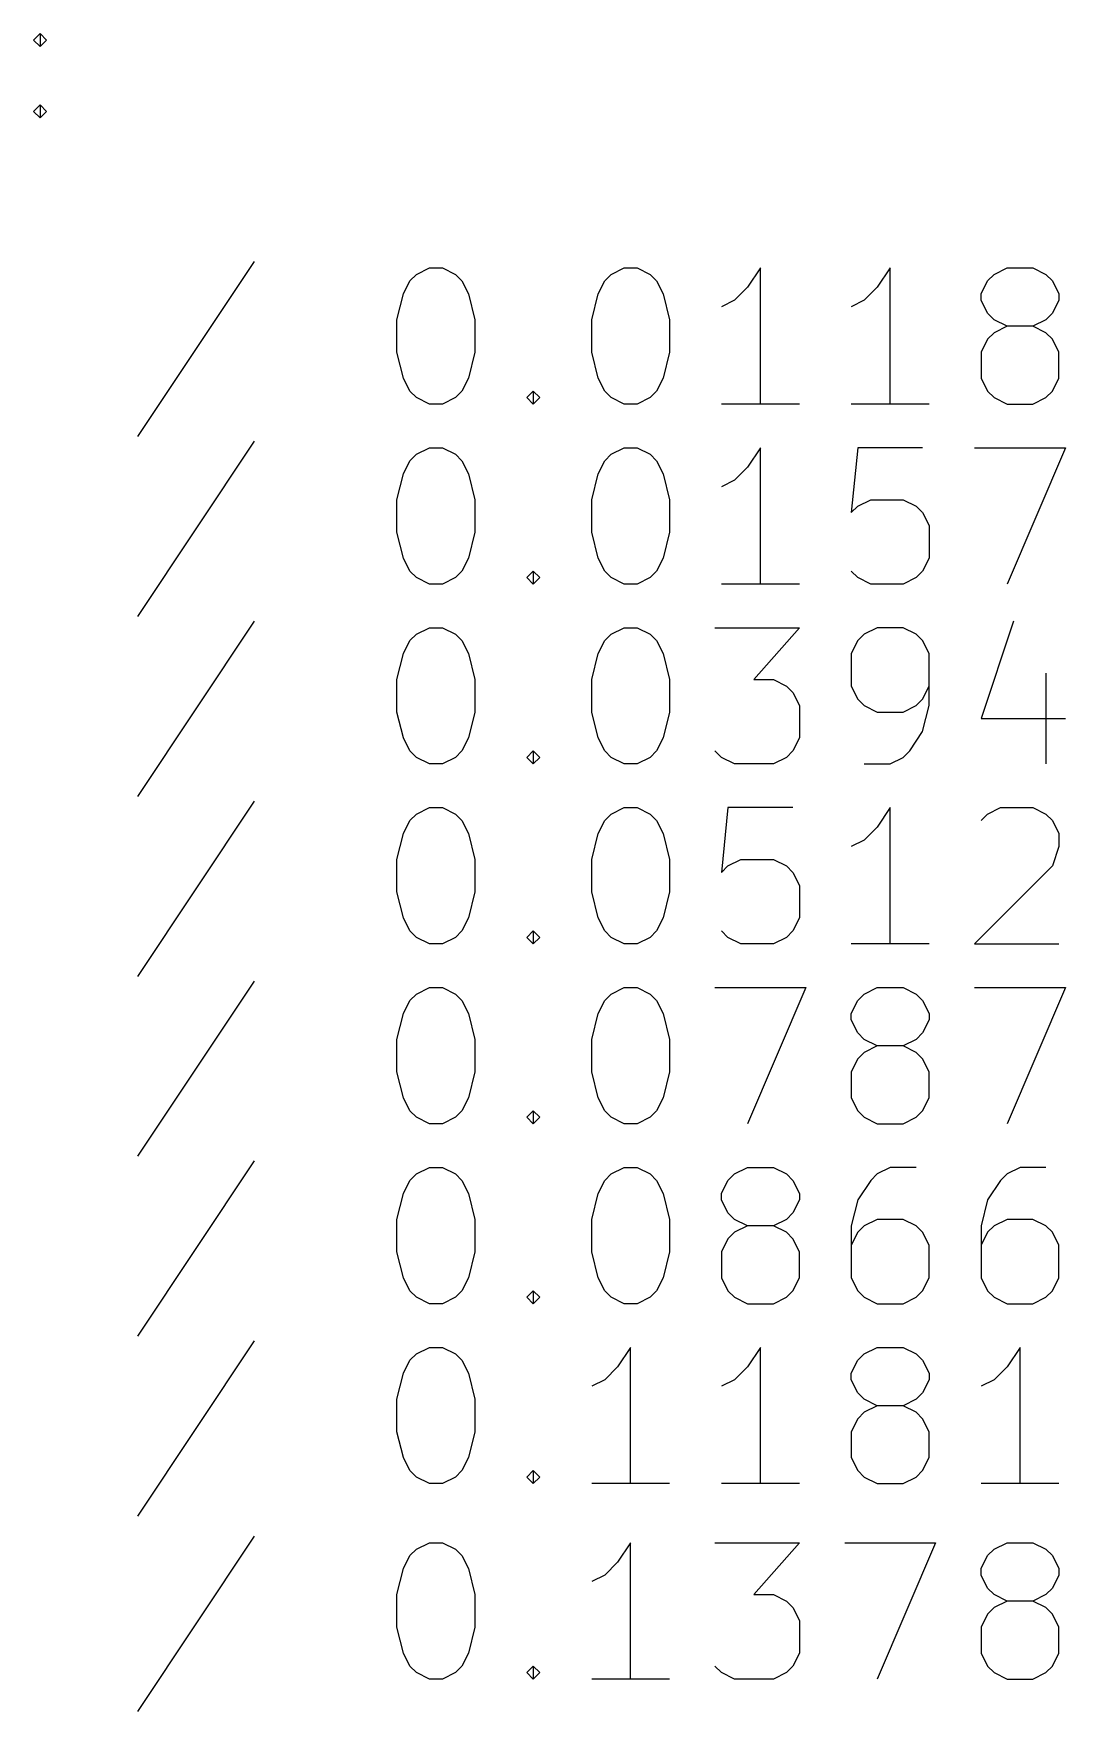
# Model space of a CAD drawing. Extents: x 124 to 223, y -167 to -57.
# Drawn here: x 151.06 to 173.77, y -166.43 to -129.49 of the extents above; entities that cross this region are included whole.
import ezdxf

# ---------------------------------------------------------------- set-up
doc = ezdxf.new("R2010")
doc.units = 0
doc.layers.add('BLACK', color=7, linetype='CONTINUOUS')

msp = doc.modelspace()

# ---------------------------------------------------------------- linework, layer by layer
at = {"layer": 'BLACK', "linetype": 'CONTINUOUS'}
for p, q in [((151.056, -129.636), (151.199, -129.494)), ((151.199, -129.494), (151.342, -129.636)), ((151.199, -129.494), (151.199, -129.779)), ((151.199, -129.779), (151.056, -129.636)), ((151.342, -129.636), (151.199, -129.779)), ((151.056, -131.208), (151.199, -131.065)), ((151.199, -131.065), (151.342, -131.208)), ((151.199, -131.065), (151.199, -131.351)), ((151.199, -131.351), (151.056, -131.208)), ((151.342, -131.208), (151.199, -131.351)), ((155.914, -134.508), (153.342, -138.365)), ((159.342, -134.936), (159.485, -134.794)), ((159.485, -134.794), (159.771, -134.651)), ((159.771, -134.651), (160.056, -134.651)), ((160.056, -134.651), (160.342, -134.794)), ((160.342, -134.794), (160.485, -134.936)), ((163.628, -134.936), (163.771, -134.794)), ((163.771, -134.794), (164.056, -134.651)), ((164.056, -134.651), (164.342, -134.651)), ((164.342, -134.651), (164.628, -134.794)), ((164.628, -134.794), (164.771, -134.936)), ((167.056, -134.651), (166.771, -135.079)), ((167.056, -137.651), (167.056, -134.651)), ((169.914, -134.651), (169.628, -135.079)), ((169.914, -137.651), (169.914, -134.651)), ((172.056, -134.936), (172.199, -134.794)), ((172.199, -134.794), (172.485, -134.651)), ((172.485, -134.651), (173.056, -134.651)), ((173.056, -134.651), (173.342, -134.794)), ((173.342, -134.794), (173.485, -134.936)), ((159.199, -135.222), (159.342, -134.936)), ((160.485, -134.936), (160.628, -135.222)), ((163.485, -135.222), (163.628, -134.936)), ((164.771, -134.936), (164.914, -135.222)), ((166.771, -135.079), (166.485, -135.365)), ((169.628, -135.079), (169.342, -135.365)), ((171.914, -135.222), (172.056, -134.936)), ((173.485, -134.936), (173.628, -135.222)), ((159.056, -135.794), (159.199, -135.222)), ((160.628, -135.222), (160.771, -135.794)), ((163.342, -135.794), (163.485, -135.222)), ((164.914, -135.222), (165.056, -135.794)), ((166.485, -135.365), (166.199, -135.508)), ((169.342, -135.365), (169.056, -135.508)), ((171.914, -135.365), (171.914, -135.222)), ((172.056, -135.651), (171.914, -135.365)), ((173.628, -135.365), (173.485, -135.651)), ((173.628, -135.222), (173.628, -135.365)), ((159.056, -136.508), (159.056, -135.794)), ((160.771, -135.794), (160.771, -136.508)), ((163.342, -136.508), (163.342, -135.794)), ((165.056, -135.794), (165.056, -136.508)), ((172.199, -135.794), (172.056, -135.651)), ((172.485, -135.936), (172.199, -135.794)), ((173.342, -135.794), (173.056, -135.936)), ((173.485, -135.651), (173.342, -135.794)), ((172.056, -136.222), (171.914, -136.508)), ((172.199, -136.079), (172.056, -136.222)), ((172.485, -135.936), (172.199, -136.079)), ((173.056, -135.936), (172.485, -135.936)), ((173.342, -136.079), (173.056, -135.936)), ((173.485, -136.222), (173.342, -136.079)), ((173.628, -136.508), (173.485, -136.222)), ((159.199, -137.079), (159.056, -136.508)), ((160.771, -136.508), (160.628, -137.079)), ((163.485, -137.079), (163.342, -136.508)), ((165.056, -136.508), (164.914, -137.079)), ((171.914, -136.508), (171.914, -137.079)), ((173.628, -137.079), (173.628, -136.508)), ((159.342, -137.365), (159.199, -137.079)), ((159.485, -137.508), (159.342, -137.365)), ((160.485, -137.365), (160.342, -137.508)), ((160.628, -137.079), (160.485, -137.365)), ((161.914, -137.508), (162.056, -137.365)), ((162.056, -137.365), (162.199, -137.508)), ((162.056, -137.365), (162.056, -137.651)), ((163.628, -137.365), (163.485, -137.079)), ((163.771, -137.508), (163.628, -137.365)), ((164.771, -137.365), (164.628, -137.508)), ((164.914, -137.079), (164.771, -137.365)), ((171.914, -137.079), (172.056, -137.365)), ((172.056, -137.365), (172.199, -137.508)), ((173.342, -137.508), (173.485, -137.365)), ((173.485, -137.365), (173.628, -137.079)), ((159.771, -137.651), (159.485, -137.508)), ((160.056, -137.651), (159.771, -137.651)), ((160.342, -137.508), (160.056, -137.651)), ((162.056, -137.651), (161.914, -137.508)), ((162.199, -137.508), (162.056, -137.651)), ((164.056, -137.651), (163.771, -137.508)), ((164.342, -137.651), (164.056, -137.651)), ((164.628, -137.508), (164.342, -137.651)), ((167.914, -137.651), (166.199, -137.651)), ((170.771, -137.651), (169.056, -137.651)), ((172.199, -137.508), (172.485, -137.651)), ((172.485, -137.651), (173.056, -137.651)), ((173.056, -137.651), (173.342, -137.508)), ((155.914, -138.468), (153.342, -142.325)), ((159.342, -138.896), (159.485, -138.754)), ((159.485, -138.754), (159.771, -138.611)), ((159.771, -138.611), (160.056, -138.611)), ((160.056, -138.611), (160.342, -138.754)), ((160.342, -138.754), (160.485, -138.896)), ((163.628, -138.896), (163.771, -138.754)), ((163.771, -138.754), (164.056, -138.611)), ((164.056, -138.611), (164.342, -138.611)), ((164.342, -138.611), (164.628, -138.754)), ((164.628, -138.754), (164.771, -138.896)), ((167.056, -138.611), (166.771, -139.039)), ((167.056, -141.611), (167.056, -138.611)), ((169.199, -138.611), (169.056, -140.039)), ((170.628, -138.611), (169.199, -138.611)), ((171.771, -138.611), (173.771, -138.611)), ((173.771, -138.611), (172.485, -141.611)), ((159.056, -139.754), (159.199, -139.182)), ((159.199, -139.182), (159.342, -138.896)), ((160.485, -138.896), (160.628, -139.182)), ((160.628, -139.182), (160.771, -139.754)), ((163.342, -139.754), (163.485, -139.182)), ((163.485, -139.182), (163.628, -138.896)), ((164.771, -138.896), (164.914, -139.182)), ((164.914, -139.182), (165.056, -139.754)), ((166.771, -139.039), (166.485, -139.325)), ((166.485, -139.325), (166.199, -139.468)), ((159.056, -140.468), (159.056, -139.754)), ((160.771, -139.754), (160.771, -140.468)), ((163.342, -140.468), (163.342, -139.754)), ((165.056, -139.754), (165.056, -140.468)), ((169.056, -140.039), (169.199, -139.896)), ((169.199, -139.896), (169.485, -139.754)), ((169.485, -139.754), (170.199, -139.754)), ((170.199, -139.754), (170.485, -139.896)), ((170.485, -139.896), (170.628, -140.039)), ((170.628, -140.039), (170.771, -140.325)), ((170.771, -140.325), (170.771, -141.039)), ((159.199, -141.039), (159.056, -140.468)), ((160.771, -140.468), (160.628, -141.039)), ((163.485, -141.039), (163.342, -140.468)), ((165.056, -140.468), (164.914, -141.039)), ((159.342, -141.325), (159.199, -141.039)), ((160.628, -141.039), (160.485, -141.325)), ((163.628, -141.325), (163.485, -141.039)), ((164.914, -141.039), (164.771, -141.325)), ((170.771, -141.039), (170.628, -141.325)), ((159.485, -141.468), (159.342, -141.325)), ((160.485, -141.325), (160.342, -141.468)), ((161.914, -141.468), (162.056, -141.325)), ((162.056, -141.325), (162.199, -141.468)), ((162.056, -141.325), (162.056, -141.611)), ((163.771, -141.468), (163.628, -141.325)), ((164.771, -141.325), (164.628, -141.468)), ((169.199, -141.468), (169.056, -141.325)), ((170.628, -141.325), (170.485, -141.468)), ((159.771, -141.611), (159.485, -141.468)), ((160.056, -141.611), (159.771, -141.611)), ((160.342, -141.468), (160.056, -141.611)), ((162.056, -141.611), (161.914, -141.468)), ((162.199, -141.468), (162.056, -141.611)), ((164.056, -141.611), (163.771, -141.468)), ((164.342, -141.611), (164.056, -141.611)), ((164.628, -141.468), (164.342, -141.611)), ((167.914, -141.611), (166.199, -141.611)), ((169.485, -141.611), (169.199, -141.468)), ((170.199, -141.611), (169.485, -141.611)), ((170.485, -141.468), (170.199, -141.611)), ((155.914, -142.428), (153.342, -146.285)), ((172.628, -142.428), (171.914, -144.571)), ((159.199, -143.142), (159.342, -142.856)), ((159.342, -142.856), (159.485, -142.714)), ((159.485, -142.714), (159.771, -142.571)), ((159.771, -142.571), (160.056, -142.571)), ((160.056, -142.571), (160.342, -142.714)), ((160.342, -142.714), (160.485, -142.856)), ((160.485, -142.856), (160.628, -143.142)), ((163.485, -143.142), (163.628, -142.856)), ((163.628, -142.856), (163.771, -142.714)), ((163.771, -142.714), (164.056, -142.571)), ((164.056, -142.571), (164.342, -142.571)), ((164.342, -142.571), (164.628, -142.714)), ((164.628, -142.714), (164.771, -142.856)), ((164.771, -142.856), (164.914, -143.142)), ((166.056, -142.571), (167.914, -142.571)), ((167.914, -142.571), (166.914, -143.714)), ((169.199, -142.856), (169.056, -143.142)), ((169.342, -142.714), (169.199, -142.856)), ((169.628, -142.571), (169.342, -142.714)), ((170.199, -142.571), (169.628, -142.571)), ((170.485, -142.714), (170.199, -142.571)), ((170.628, -142.856), (170.485, -142.714)), ((170.771, -143.142), (170.628, -142.856)), ((159.056, -143.714), (159.199, -143.142)), ((160.628, -143.142), (160.771, -143.714)), ((163.342, -143.714), (163.485, -143.142)), ((164.914, -143.142), (165.056, -143.714)), ((169.056, -143.142), (169.056, -143.856)), ((170.771, -144.285), (170.771, -143.142)), ((173.342, -143.571), (173.342, -145.571)), ((159.056, -144.428), (159.056, -143.714)), ((160.771, -143.714), (160.771, -144.428)), ((163.342, -144.428), (163.342, -143.714)), ((165.056, -143.714), (165.056, -144.428)), ((166.914, -143.714), (167.342, -143.714)), ((167.342, -143.714), (167.628, -143.856)), ((167.628, -143.856), (167.771, -143.999)), ((167.771, -143.999), (167.914, -144.285)), ((169.056, -143.856), (169.199, -144.142)), ((170.628, -144.142), (170.771, -143.856)), ((167.914, -144.285), (167.914, -144.999)), ((169.199, -144.142), (169.342, -144.285)), ((169.342, -144.285), (169.628, -144.428)), ((170.199, -144.428), (170.485, -144.285)), ((170.485, -144.285), (170.628, -144.142)), ((170.628, -144.856), (170.771, -144.285)), ((159.199, -144.999), (159.056, -144.428)), ((160.771, -144.428), (160.628, -144.999)), ((163.485, -144.999), (163.342, -144.428)), ((165.056, -144.428), (164.914, -144.999)), ((169.628, -144.428), (170.199, -144.428)), ((171.914, -144.571), (173.771, -144.571)), ((159.342, -145.285), (159.199, -144.999)), ((160.628, -144.999), (160.485, -145.285)), ((163.628, -145.285), (163.485, -144.999)), ((164.914, -144.999), (164.771, -145.285)), ((167.914, -144.999), (167.771, -145.285)), ((170.342, -145.285), (170.628, -144.856)), ((159.485, -145.428), (159.342, -145.285)), ((159.771, -145.571), (159.485, -145.428)), ((160.342, -145.428), (160.056, -145.571)), ((160.485, -145.285), (160.342, -145.428)), ((161.914, -145.428), (162.056, -145.285)), ((162.056, -145.571), (161.914, -145.428)), ((162.056, -145.285), (162.199, -145.428)), ((162.056, -145.285), (162.056, -145.571)), ((162.199, -145.428), (162.056, -145.571)), ((163.771, -145.428), (163.628, -145.285)), ((164.056, -145.571), (163.771, -145.428)), ((164.628, -145.428), (164.342, -145.571)), ((164.771, -145.285), (164.628, -145.428)), ((166.199, -145.428), (166.056, -145.285)), ((166.485, -145.571), (166.199, -145.428)), ((167.628, -145.428), (167.342, -145.571)), ((167.771, -145.285), (167.628, -145.428)), ((169.914, -145.571), (170.199, -145.428)), ((170.199, -145.428), (170.342, -145.285)), ((160.056, -145.571), (159.771, -145.571)), ((164.342, -145.571), (164.056, -145.571)), ((167.342, -145.571), (166.485, -145.571)), ((169.342, -145.571), (169.914, -145.571)), ((155.914, -146.388), (153.342, -150.245)), ((159.485, -146.674), (159.771, -146.531)), ((159.771, -146.531), (160.056, -146.531)), ((160.056, -146.531), (160.342, -146.674)), ((163.771, -146.674), (164.056, -146.531)), ((164.056, -146.531), (164.342, -146.531)), ((164.342, -146.531), (164.628, -146.674)), ((166.342, -146.531), (166.199, -147.959)), ((167.771, -146.531), (166.342, -146.531)), ((169.914, -146.531), (169.628, -146.959)), ((169.914, -149.531), (169.914, -146.531)), ((172.056, -146.674), (172.342, -146.531)), ((172.342, -146.531), (173.056, -146.531)), ((173.056, -146.531), (173.342, -146.674)), ((159.199, -147.102), (159.342, -146.816)), ((159.342, -146.816), (159.485, -146.674)), ((160.342, -146.674), (160.485, -146.816)), ((160.485, -146.816), (160.628, -147.102)), ((163.485, -147.102), (163.628, -146.816)), ((163.628, -146.816), (163.771, -146.674)), ((164.628, -146.674), (164.771, -146.816)), ((164.771, -146.816), (164.914, -147.102)), ((169.628, -146.959), (169.342, -147.245)), ((171.914, -146.816), (172.056, -146.674)), ((173.342, -146.674), (173.485, -146.816)), ((173.485, -146.816), (173.628, -147.102)), ((159.056, -147.674), (159.199, -147.102)), ((160.628, -147.102), (160.771, -147.674)), ((163.342, -147.674), (163.485, -147.102)), ((164.914, -147.102), (165.056, -147.674)), ((169.342, -147.245), (169.056, -147.388)), ((173.628, -147.102), (173.628, -147.388)), ((159.056, -148.388), (159.056, -147.674)), ((160.771, -147.674), (160.771, -148.388)), ((163.342, -148.388), (163.342, -147.674)), ((165.056, -147.674), (165.056, -148.388)), ((166.342, -147.816), (166.628, -147.674)), ((166.628, -147.674), (167.342, -147.674)), ((167.342, -147.674), (167.628, -147.816)), ((173.628, -147.388), (173.485, -147.816)), ((166.199, -147.959), (166.342, -147.816)), ((167.628, -147.816), (167.771, -147.959)), ((167.771, -147.959), (167.914, -148.245)), ((173.485, -147.816), (171.771, -149.531)), ((159.199, -148.959), (159.056, -148.388)), ((160.771, -148.388), (160.628, -148.959)), ((163.485, -148.959), (163.342, -148.388)), ((165.056, -148.388), (164.914, -148.959)), ((167.914, -148.245), (167.914, -148.959)), ((159.342, -149.245), (159.199, -148.959)), ((160.628, -148.959), (160.485, -149.245)), ((163.628, -149.245), (163.485, -148.959)), ((164.914, -148.959), (164.771, -149.245)), ((167.914, -148.959), (167.771, -149.245)), ((159.485, -149.388), (159.342, -149.245)), ((159.771, -149.531), (159.485, -149.388)), ((160.056, -149.531), (159.771, -149.531)), ((160.342, -149.388), (160.056, -149.531)), ((160.485, -149.245), (160.342, -149.388)), ((161.914, -149.388), (162.056, -149.245)), ((162.056, -149.531), (161.914, -149.388)), ((162.056, -149.245), (162.199, -149.388)), ((162.056, -149.245), (162.056, -149.531)), ((162.199, -149.388), (162.056, -149.531)), ((163.771, -149.388), (163.628, -149.245)), ((164.056, -149.531), (163.771, -149.388)), ((164.342, -149.531), (164.056, -149.531)), ((164.628, -149.388), (164.342, -149.531)), ((164.771, -149.245), (164.628, -149.388)), ((166.342, -149.388), (166.199, -149.245)), ((166.628, -149.531), (166.342, -149.388)), ((167.342, -149.531), (166.628, -149.531)), ((167.628, -149.388), (167.342, -149.531)), ((167.771, -149.245), (167.628, -149.388)), ((170.771, -149.531), (169.056, -149.531)), ((171.771, -149.531), (173.628, -149.531)), ((155.914, -150.348), (153.342, -154.205)), ((159.342, -150.776), (159.485, -150.634)), ((159.485, -150.634), (159.771, -150.491)), ((159.771, -150.491), (160.056, -150.491)), ((160.056, -150.491), (160.342, -150.634)), ((160.342, -150.634), (160.485, -150.776)), ((163.628, -150.776), (163.771, -150.634)), ((163.771, -150.634), (164.056, -150.491)), ((164.056, -150.491), (164.342, -150.491)), ((164.342, -150.491), (164.628, -150.634)), ((164.628, -150.634), (164.771, -150.776)), ((166.056, -150.491), (168.056, -150.491)), ((168.056, -150.491), (166.771, -153.491)), ((169.199, -150.776), (169.342, -150.634)), ((169.342, -150.634), (169.628, -150.491)), ((169.628, -150.491), (170.199, -150.491)), ((170.199, -150.491), (170.485, -150.634)), ((170.485, -150.634), (170.628, -150.776)), ((171.771, -150.491), (173.771, -150.491)), ((173.771, -150.491), (172.485, -153.491)), ((159.199, -151.062), (159.342, -150.776)), ((160.485, -150.776), (160.628, -151.062)), ((163.485, -151.062), (163.628, -150.776)), ((164.771, -150.776), (164.914, -151.062)), ((169.056, -151.062), (169.199, -150.776)), ((170.628, -150.776), (170.771, -151.062)), ((159.056, -151.634), (159.199, -151.062)), ((160.628, -151.062), (160.771, -151.634)), ((163.342, -151.634), (163.485, -151.062)), ((164.914, -151.062), (165.056, -151.634)), ((169.056, -151.205), (169.056, -151.062)), ((169.199, -151.491), (169.056, -151.205)), ((170.771, -151.205), (170.628, -151.491)), ((170.771, -151.062), (170.771, -151.205)), ((159.056, -152.348), (159.056, -151.634)), ((160.771, -151.634), (160.771, -152.348)), ((163.342, -152.348), (163.342, -151.634)), ((165.056, -151.634), (165.056, -152.348)), ((169.342, -151.634), (169.199, -151.491)), ((169.628, -151.776), (169.342, -151.634)), ((169.628, -151.776), (169.342, -151.919)), ((170.199, -151.776), (169.628, -151.776)), ((170.485, -151.634), (170.199, -151.776)), ((170.485, -151.919), (170.199, -151.776)), ((170.628, -151.491), (170.485, -151.634)), ((169.199, -152.062), (169.056, -152.348)), ((169.342, -151.919), (169.199, -152.062)), ((170.628, -152.062), (170.485, -151.919)), ((170.771, -152.348), (170.628, -152.062)), ((159.199, -152.919), (159.056, -152.348)), ((160.771, -152.348), (160.628, -152.919)), ((163.485, -152.919), (163.342, -152.348)), ((165.056, -152.348), (164.914, -152.919)), ((169.056, -152.348), (169.056, -152.919)), ((170.771, -152.919), (170.771, -152.348)), ((159.342, -153.205), (159.199, -152.919)), ((159.485, -153.348), (159.342, -153.205)), ((160.485, -153.205), (160.342, -153.348)), ((160.628, -152.919), (160.485, -153.205)), ((161.914, -153.348), (162.056, -153.205)), ((162.056, -153.205), (162.199, -153.348)), ((162.056, -153.205), (162.056, -153.491)), ((163.628, -153.205), (163.485, -152.919)), ((163.771, -153.348), (163.628, -153.205)), ((164.771, -153.205), (164.628, -153.348)), ((164.914, -152.919), (164.771, -153.205)), ((169.056, -152.919), (169.199, -153.205)), ((169.199, -153.205), (169.342, -153.348)), ((170.485, -153.348), (170.628, -153.205)), ((170.628, -153.205), (170.771, -152.919)), ((159.771, -153.491), (159.485, -153.348)), ((160.056, -153.491), (159.771, -153.491)), ((160.342, -153.348), (160.056, -153.491)), ((162.056, -153.491), (161.914, -153.348)), ((162.199, -153.348), (162.056, -153.491)), ((164.056, -153.491), (163.771, -153.348)), ((164.342, -153.491), (164.056, -153.491)), ((164.628, -153.348), (164.342, -153.491)), ((169.342, -153.348), (169.628, -153.491)), ((169.628, -153.491), (170.199, -153.491)), ((170.199, -153.491), (170.485, -153.348)), ((155.914, -154.308), (153.342, -158.165)), ((159.199, -155.022), (159.342, -154.736)), ((159.342, -154.736), (159.485, -154.594)), ((159.485, -154.594), (159.771, -154.451)), ((159.771, -154.451), (160.056, -154.451)), ((160.056, -154.451), (160.342, -154.594)), ((160.342, -154.594), (160.485, -154.736)), ((160.485, -154.736), (160.628, -155.022)), ((163.485, -155.022), (163.628, -154.736)), ((163.628, -154.736), (163.771, -154.594)), ((163.771, -154.594), (164.056, -154.451)), ((164.056, -154.451), (164.342, -154.451)), ((164.342, -154.451), (164.628, -154.594)), ((164.628, -154.594), (164.771, -154.736)), ((164.771, -154.736), (164.914, -155.022)), ((166.199, -155.022), (166.342, -154.736)), ((166.342, -154.736), (166.485, -154.594)), ((166.485, -154.594), (166.771, -154.451)), ((166.771, -154.451), (167.342, -154.451)), ((167.342, -154.451), (167.628, -154.594)), ((167.628, -154.594), (167.771, -154.736)), ((167.771, -154.736), (167.914, -155.022)), ((169.485, -154.736), (169.199, -155.165)), ((169.628, -154.594), (169.485, -154.736)), ((169.914, -154.451), (169.628, -154.594)), ((170.485, -154.451), (169.914, -154.451)), ((172.342, -154.736), (172.056, -155.165)), ((172.485, -154.594), (172.342, -154.736)), ((172.771, -154.451), (172.485, -154.594)), ((173.342, -154.451), (172.771, -154.451)), ((159.056, -155.594), (159.199, -155.022)), ((160.628, -155.022), (160.771, -155.594)), ((163.342, -155.594), (163.485, -155.022)), ((164.914, -155.022), (165.056, -155.594)), ((166.199, -155.165), (166.199, -155.022)), ((167.914, -155.022), (167.914, -155.165)), ((166.342, -155.451), (166.199, -155.165)), ((166.485, -155.594), (166.342, -155.451)), ((167.771, -155.451), (167.628, -155.594)), ((167.914, -155.165), (167.771, -155.451)), ((169.199, -155.165), (169.056, -155.736)), ((172.056, -155.165), (171.914, -155.736)), ((159.056, -156.308), (159.056, -155.594)), ((160.771, -155.594), (160.771, -156.308)), ((163.342, -156.308), (163.342, -155.594)), ((165.056, -155.594), (165.056, -156.308)), ((166.771, -155.736), (166.485, -155.594)), ((166.771, -155.736), (166.485, -155.879)), ((167.342, -155.736), (166.771, -155.736)), ((167.628, -155.594), (167.342, -155.736)), ((167.628, -155.879), (167.342, -155.736)), ((169.056, -155.736), (169.056, -156.879)), ((169.342, -155.736), (169.199, -155.879)), ((169.628, -155.594), (169.342, -155.736)), ((170.199, -155.594), (169.628, -155.594)), ((170.485, -155.736), (170.199, -155.594)), ((170.628, -155.879), (170.485, -155.736)), ((171.914, -155.736), (171.914, -156.879)), ((172.199, -155.736), (172.056, -155.879)), ((172.485, -155.594), (172.199, -155.736)), ((173.056, -155.594), (172.485, -155.594)), ((173.342, -155.736), (173.056, -155.594)), ((173.485, -155.879), (173.342, -155.736)), ((166.342, -156.022), (166.199, -156.308)), ((166.485, -155.879), (166.342, -156.022)), ((167.771, -156.022), (167.628, -155.879)), ((167.914, -156.308), (167.771, -156.022)), ((169.199, -155.879), (169.056, -156.165)), ((170.771, -156.165), (170.628, -155.879)), ((170.771, -156.879), (170.771, -156.165)), ((172.056, -155.879), (171.914, -156.165)), ((173.628, -156.165), (173.485, -155.879)), ((173.628, -156.879), (173.628, -156.165)), ((159.199, -156.879), (159.056, -156.308)), ((160.771, -156.308), (160.628, -156.879)), ((163.485, -156.879), (163.342, -156.308)), ((165.056, -156.308), (164.914, -156.879)), ((166.199, -156.308), (166.199, -156.879)), ((167.914, -156.879), (167.914, -156.308)), ((159.342, -157.165), (159.199, -156.879)), ((160.628, -156.879), (160.485, -157.165)), ((163.628, -157.165), (163.485, -156.879)), ((164.914, -156.879), (164.771, -157.165)), ((166.199, -156.879), (166.342, -157.165)), ((167.771, -157.165), (167.914, -156.879)), ((169.056, -156.879), (169.199, -157.165)), ((170.628, -157.165), (170.771, -156.879)), ((171.914, -156.879), (172.056, -157.165)), ((173.485, -157.165), (173.628, -156.879)), ((159.485, -157.308), (159.342, -157.165)), ((159.771, -157.451), (159.485, -157.308)), ((160.342, -157.308), (160.056, -157.451)), ((160.485, -157.165), (160.342, -157.308)), ((161.914, -157.308), (162.056, -157.165)), ((162.056, -157.451), (161.914, -157.308)), ((162.056, -157.165), (162.199, -157.308)), ((162.056, -157.165), (162.056, -157.451)), ((162.199, -157.308), (162.056, -157.451)), ((163.771, -157.308), (163.628, -157.165)), ((164.056, -157.451), (163.771, -157.308)), ((164.628, -157.308), (164.342, -157.451)), ((164.771, -157.165), (164.628, -157.308)), ((166.342, -157.165), (166.485, -157.308)), ((166.485, -157.308), (166.771, -157.451)), ((167.342, -157.451), (167.628, -157.308)), ((167.628, -157.308), (167.771, -157.165)), ((169.199, -157.165), (169.342, -157.308)), ((169.342, -157.308), (169.628, -157.451)), ((170.199, -157.451), (170.485, -157.308)), ((170.485, -157.308), (170.628, -157.165)), ((172.056, -157.165), (172.199, -157.308)), ((172.199, -157.308), (172.485, -157.451)), ((173.056, -157.451), (173.342, -157.308)), ((173.342, -157.308), (173.485, -157.165)), ((160.056, -157.451), (159.771, -157.451)), ((164.342, -157.451), (164.056, -157.451)), ((166.771, -157.451), (167.342, -157.451)), ((169.628, -157.451), (170.199, -157.451)), ((172.485, -157.451), (173.056, -157.451)), ((155.914, -158.268), (153.342, -162.125)), ((159.485, -158.554), (159.771, -158.411)), ((159.771, -158.411), (160.056, -158.411)), ((160.056, -158.411), (160.342, -158.554)), ((164.199, -158.411), (163.914, -158.839)), ((164.199, -161.411), (164.199, -158.411)), ((167.056, -158.411), (166.771, -158.839)), ((167.056, -161.411), (167.056, -158.411)), ((169.342, -158.554), (169.628, -158.411)), ((169.628, -158.411), (170.199, -158.411)), ((170.199, -158.411), (170.485, -158.554)), ((172.771, -158.411), (172.485, -158.839)), ((172.771, -161.411), (172.771, -158.411)), ((159.199, -158.982), (159.342, -158.696)), ((159.342, -158.696), (159.485, -158.554)), ((160.342, -158.554), (160.485, -158.696)), ((160.485, -158.696), (160.628, -158.982)), ((169.056, -158.982), (169.199, -158.696)), ((169.199, -158.696), (169.342, -158.554)), ((170.485, -158.554), (170.628, -158.696)), ((170.628, -158.696), (170.771, -158.982)), ((159.056, -159.554), (159.199, -158.982)), ((160.628, -158.982), (160.771, -159.554)), ((163.628, -159.125), (163.342, -159.268)), ((163.914, -158.839), (163.628, -159.125)), ((166.485, -159.125), (166.199, -159.268)), ((166.771, -158.839), (166.485, -159.125)), ((169.056, -159.125), (169.056, -158.982)), ((169.199, -159.411), (169.056, -159.125)), ((170.771, -159.125), (170.628, -159.411)), ((170.771, -158.982), (170.771, -159.125)), ((172.199, -159.125), (171.914, -159.268)), ((172.485, -158.839), (172.199, -159.125)), ((169.342, -159.554), (169.199, -159.411)), ((170.628, -159.411), (170.485, -159.554)), ((159.056, -160.268), (159.056, -159.554)), ((160.771, -159.554), (160.771, -160.268)), ((169.342, -159.839), (169.199, -159.982)), ((169.628, -159.696), (169.342, -159.554)), ((169.628, -159.696), (169.342, -159.839)), ((170.199, -159.696), (169.628, -159.696)), ((170.485, -159.554), (170.199, -159.696)), ((170.485, -159.839), (170.199, -159.696)), ((170.628, -159.982), (170.485, -159.839)), ((159.199, -160.839), (159.056, -160.268)), ((160.771, -160.268), (160.628, -160.839)), ((169.199, -159.982), (169.056, -160.268)), ((169.056, -160.268), (169.056, -160.839)), ((170.771, -160.268), (170.628, -159.982)), ((170.771, -160.839), (170.771, -160.268)), ((159.342, -161.125), (159.199, -160.839)), ((160.628, -160.839), (160.485, -161.125)), ((169.056, -160.839), (169.199, -161.125)), ((170.628, -161.125), (170.771, -160.839)), ((159.485, -161.268), (159.342, -161.125)), ((159.771, -161.411), (159.485, -161.268)), ((160.342, -161.268), (160.056, -161.411)), ((160.485, -161.125), (160.342, -161.268)), ((161.914, -161.268), (162.056, -161.125)), ((162.056, -161.411), (161.914, -161.268)), ((162.056, -161.125), (162.199, -161.268)), ((162.056, -161.125), (162.056, -161.411)), ((162.199, -161.268), (162.056, -161.411)), ((169.199, -161.125), (169.342, -161.268)), ((169.342, -161.268), (169.628, -161.411)), ((170.199, -161.411), (170.485, -161.268)), ((170.485, -161.268), (170.628, -161.125)), ((160.056, -161.411), (159.771, -161.411)), ((165.056, -161.411), (163.342, -161.411)), ((167.914, -161.411), (166.199, -161.411)), ((169.628, -161.411), (170.199, -161.411)), ((173.628, -161.411), (171.914, -161.411)), ((155.914, -162.568), (153.342, -166.425)), ((159.342, -162.996), (159.485, -162.854)), ((159.485, -162.854), (159.771, -162.711)), ((159.771, -162.711), (160.056, -162.711)), ((160.056, -162.711), (160.342, -162.854)), ((160.342, -162.854), (160.485, -162.996)), ((164.199, -162.711), (163.914, -163.139)), ((164.199, -165.711), (164.199, -162.711)), ((166.056, -162.711), (167.914, -162.711)), ((167.914, -162.711), (166.914, -163.854)), ((168.914, -162.711), (170.914, -162.711)), ((170.914, -162.711), (169.628, -165.711)), ((172.056, -162.996), (172.199, -162.854)), ((172.199, -162.854), (172.485, -162.711)), ((172.485, -162.711), (173.056, -162.711)), ((173.056, -162.711), (173.342, -162.854)), ((173.342, -162.854), (173.485, -162.996)), ((159.199, -163.282), (159.342, -162.996)), ((160.485, -162.996), (160.628, -163.282)), ((163.914, -163.139), (163.628, -163.425)), ((171.914, -163.282), (172.056, -162.996)), ((173.485, -162.996), (173.628, -163.282)), ((159.056, -163.854), (159.199, -163.282)), ((160.628, -163.282), (160.771, -163.854)), ((163.628, -163.425), (163.342, -163.568)), ((171.914, -163.425), (171.914, -163.282)), ((172.056, -163.711), (171.914, -163.425)), ((173.628, -163.425), (173.485, -163.711)), ((173.628, -163.282), (173.628, -163.425)), ((159.056, -164.568), (159.056, -163.854)), ((160.771, -163.854), (160.771, -164.568)), ((166.914, -163.854), (167.342, -163.854)), ((167.342, -163.854), (167.628, -163.996)), ((172.199, -163.854), (172.056, -163.711)), ((172.485, -163.996), (172.199, -163.854)), ((173.342, -163.854), (173.056, -163.996)), ((173.485, -163.711), (173.342, -163.854)), ((167.628, -163.996), (167.771, -164.139)), ((167.771, -164.139), (167.914, -164.425)), ((172.056, -164.282), (171.914, -164.568)), ((172.199, -164.139), (172.056, -164.282)), ((172.485, -163.996), (172.199, -164.139)), ((173.056, -163.996), (172.485, -163.996)), ((173.342, -164.139), (173.056, -163.996)), ((173.485, -164.282), (173.342, -164.139)), ((173.628, -164.568), (173.485, -164.282)), ((159.199, -165.139), (159.056, -164.568)), ((160.771, -164.568), (160.628, -165.139)), ((167.914, -164.425), (167.914, -165.139)), ((171.914, -164.568), (171.914, -165.139)), ((173.628, -165.139), (173.628, -164.568)), ((159.342, -165.425), (159.199, -165.139)), ((159.485, -165.568), (159.342, -165.425)), ((160.485, -165.425), (160.342, -165.568)), ((160.628, -165.139), (160.485, -165.425)), ((161.914, -165.568), (162.056, -165.425)), ((162.056, -165.425), (162.199, -165.568)), ((162.056, -165.425), (162.056, -165.711)), ((166.199, -165.568), (166.056, -165.425)), ((167.771, -165.425), (167.628, -165.568)), ((167.914, -165.139), (167.771, -165.425)), ((171.914, -165.139), (172.056, -165.425)), ((172.056, -165.425), (172.199, -165.568)), ((173.342, -165.568), (173.485, -165.425)), ((173.485, -165.425), (173.628, -165.139)), ((159.771, -165.711), (159.485, -165.568)), ((160.056, -165.711), (159.771, -165.711)), ((160.342, -165.568), (160.056, -165.711)), ((162.056, -165.711), (161.914, -165.568)), ((162.199, -165.568), (162.056, -165.711)), ((165.056, -165.711), (163.342, -165.711)), ((166.485, -165.711), (166.199, -165.568)), ((167.342, -165.711), (166.485, -165.711)), ((167.628, -165.568), (167.342, -165.711)), ((172.199, -165.568), (172.485, -165.711)), ((172.485, -165.711), (173.056, -165.711)), ((173.056, -165.711), (173.342, -165.568))]:
    msp.add_line(p, q, dxfattribs=at)

doc.saveas('drawing.dxf')
